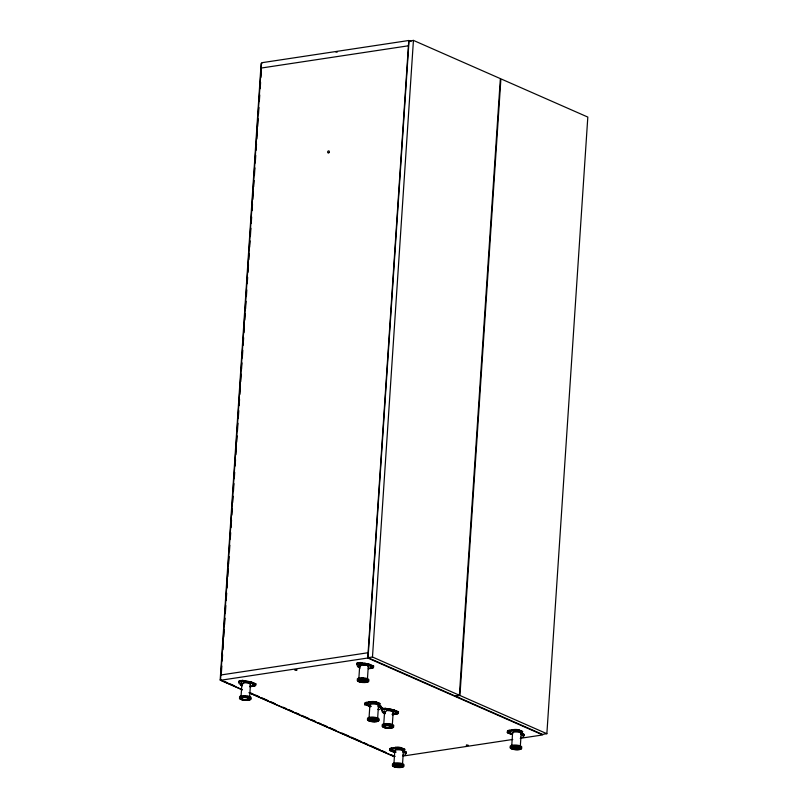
<?xml version="1.0" encoding="UTF-8"?>
<svg xmlns="http://www.w3.org/2000/svg" width="808" height="808" viewBox="0 0 808 808"><rect width="100%" height="100%" fill="white"/><g stroke="black" fill="none" stroke-linecap="round" stroke-linejoin="round"><path stroke-width="1.21" d="M250.793 682.366L248.48 682.356M375.841 702.546L375.387 702.283L378.609 703.707M395.627 752.4L389.567 750.45A5.222 1.475 3.8 0 1 391.597 749.168L395.678 748.663L395.738 748.067A4.919 1.394 3.8 0 1 400.354 748.158L400.697 748.885L399.485 748.804L404.394 750.45L403.657 752.298L406.151 753.48L406.323 752.117L403.445 751.056M511.292 733.169L511.222 734.341L507.363 732.644A5.222 1.475 3.8 0 1 509.383 731.361L513.474 730.856L513.524 730.26A4.919 1.394 3.8 0 1 518.15 730.351L518.494 731.078L517.282 730.998L522.19 732.644L522.231 732.058L519.423 730.826M242.097 689.598L220.18 679.962L261.115 63.63L261.853 63.519M242.38 689.891L220.513 680.275L261.529 62.761L408.767 40.501L411.07 41.521M221.331 673.559L221.836 666.014M222.17 660.984L222.584 654.692M222.927 649.662L223.422 642.118M223.755 637.078L224.26 629.533M224.594 624.503L225.008 618.211M225.341 613.181L225.846 605.636M226.179 600.607L226.684 593.062M227.018 588.032L227.432 581.74M227.765 576.71L228.27 569.155M228.603 564.125L229.108 556.581M229.442 551.551L229.856 545.259M230.27 538.976L230.694 532.684M231.027 527.654L231.532 520.11M231.866 515.07L232.28 508.788M232.694 502.495L233.118 496.203M233.451 491.173L233.946 483.628M234.29 478.599L234.704 472.306M235.118 466.014L235.542 459.732M235.875 454.702L236.37 447.147M236.704 442.117L237.128 435.835M237.461 430.795L237.956 423.251M238.299 418.221L238.794 410.676M239.128 405.646L239.552 399.354M239.885 394.324L240.38 386.779M240.713 381.74L241.218 374.195M241.552 369.165L241.976 362.873M242.309 357.843L242.804 350.298M243.137 345.269L243.642 337.724M243.976 332.684L244.39 326.402M244.814 320.109L245.228 313.817M245.561 308.787L246.066 301.243M246.4 296.213L246.814 289.921M247.238 283.638L247.652 277.346M247.985 272.316L248.49 264.761M248.824 259.732L249.238 253.449M249.662 247.157L250.076 240.865M250.409 235.835L250.914 228.29M251.248 223.261L251.662 216.968M252.076 210.676L252.5 204.394M252.833 199.364L253.328 191.809M253.672 186.779L254.086 180.487M254.419 175.457L254.924 167.912M255.257 162.883L255.752 155.338M256.086 150.308L256.51 144.016M256.843 138.986L257.348 131.441M257.681 126.402L258.176 118.857M258.51 113.827L258.934 107.535M259.348 101.252L259.762 94.96M260.186 88.668L260.6 82.386M260.934 77.346L261.358 71.064M249.753 686.79L253.641 686.204A5.222 1.475 3.8 0 0 255.681 684.921L255.762 683.74C250.531 681.811 244.753 679.912 239.188 680.71L239.34 682.215M239.208 681.871L239.249 681.285L242.168 680.841L245.036 682.548L251.823 683.225L255.681 684.921M239.249 681.285C236.683 686.497 247.298 683.932 243.572 680.7M242.471 685.78L240.542 684.932L240.612 683.75M240.895 684.336L240.855 684.921L241.602 683.073M241.168 681.033L240.744 680.477M241.016 697.011L241.915 683.477M242.764 681.558L242.137 681.427L242.309 680.235M242.319 681.508L242.36 680.922M251.561 682.184L245.289 681.306L245.208 682.487L242.935 681.487L243.006 680.306M245.036 682.548L245.077 681.962L251.692 682.699L251.652 683.285L255.429 685.043A4.919 1.394 3.8 0 1 253.47 686.123L253.51 685.538A4.919 1.394 3.8 0 0 255.469 684.447L252.631 683.114M248.571 682.619L249.823 682.144M249.672 696.375L250.49 684.083M251.823 683.225L251.904 682.043L250.753 682.275M253.662 686.204L253.692 684.81M255.389 684.932L255.429 684.346M368.337 668.751L371.428 668.398A5.222 1.475 3.8 0 0 373.478 667.105L373.559 665.933C368.317 664.004 362.55 662.106 356.974 662.903L357.136 664.408M357.005 664.065L357.045 663.479C368.801 659.106 356.439 672.791 357.045 663.479M360.267 667.964L358.328 667.115L358.409 665.944M358.691 666.529L358.651 667.115L359.388 665.267M358.893 677.973L359.701 665.671M360.105 662.429L360.115 663.701L358.974 662.934M359.964 663.035L360.56 663.752C364.479 665.994 369.569 664.327 373.225 667.236A4.919 1.394 3.8 0 1 371.256 668.317L371.296 667.721A4.919 1.394 3.8 0 0 373.266 666.64L370.418 665.307M373.478 667.105L369.62 665.408L363.004 664.681L360.721 663.681L360.802 662.499M362.832 664.742L360.6 663.156M363.004 664.681C362.913 661.328 370.902 665.176 372.993 666.045A4.606 1.303 3.8 0 1 372.902 666.388M370.912 706.576L364.671 704.707L364.751 703.526A5.222 1.475 3.8 0 1 366.771 702.243L370.7 701.657A5.222 1.475 3.8 0 1 376.033 701.819L379.891 703.515L379.073 706.545L381.346 707.545L378.76 706.556L379.538 704.111L378.76 706.556M520.231 738.33L542.693 734.937L367.751 658.015L408.767 40.501M365.721 703.212A4.919 1.394 3.8 0 0 364.964 704L364.923 704.586A4.919 1.394 3.8 0 1 366.893 703.505L366.943 702.91L370.821 702.324A4.919 1.394 3.8 0 1 375.457 702.405L376.003 702.516M366.367 664.812L368.549 664.6M368.054 657.692L409.02 41.067L413.433 40.4L500.354 78.618L459.388 695.244L454.975 695.91L368.054 657.692L372.478 657.025L459.388 695.244M367.468 678.569L368.286 666.267M368.074 703.808L366.66 703.697L366.822 702.465A4.606 1.303 3.8 0 0 366.529 702.526M369.448 665.479L369.488 664.893L362.863 664.156M369.62 665.408L369.7 664.237L368.468 664.418M368.701 706.333L368.741 705.748L365.004 704.101M371.458 668.398L371.488 667.004M369.074 702.546L368.741 701.95M372.478 657.025L413.433 40.4M369.004 718.484L369.902 704.96M364.671 704.707A5.222 1.475 3.8 0 1 366.701 703.425L370.781 702.91L370.842 702.324M373.185 667.125L373.225 666.539M379.497 704.697L374.589 703.061L375.68 703.212L375.841 702.505M379.821 704.697L375.962 703L376.033 701.819M377.589 719.08L378.477 705.556M379.073 706.545L379.154 705.374L378.548 705.313M381.144 707.747L378.8 705.96M381.255 707.737L381.426 706.374L379.154 705.374M381.871 708.646L381.699 710.02L381.871 708.646C387.446 707.848 393.213 709.757 398.455 711.676L398.374 712.858A5.222 1.475 3.8 0 1 396.354 714.141L392.446 714.726L392.526 713.555M398.374 712.858L394.516 711.161L387.719 710.495L385.497 708.909L381.931 709.222C380.891 718.16 393.799 705.667 382.538 709.273M382.033 710.151L381.931 709.222M385.416 713.686L383.224 712.868L383.305 711.686M383.709 724.948L384.598 711.424A4.303 1.212 3.8 0 0 384.972 711.969M385.456 709.495L384.82 709.363L385.002 708.182M385.012 709.444L385.042 708.858M397.385 712.444A4.606 1.303 3.8 0 0 397.889 711.787C395.799 710.919 387.81 707.071 387.901 710.424L385.618 709.424L385.699 708.252M387.719 710.495L387.759 709.909L394.385 710.646L398.162 712.393A4.919 1.394 3.8 0 1 396.193 713.474L392.304 714.06M389.567 750.45L389.648 749.279A5.222 1.475 3.8 0 1 391.668 747.996L395.597 747.4A5.222 1.475 3.8 0 1 400.93 747.572L404.788 749.269L403.97 752.288L406.242 753.288M395.809 752.329L393.597 752.076L389.86 750.44L389.9 749.854A4.919 1.394 3.8 0 1 389.951 749.38M392.284 725.544L393.183 712.02M393.223 710.697L393.122 710.101M391.668 747.996L391.597 749.168L391.718 748.208A4.606 1.303 3.8 0 0 390.537 748.612M393.142 713.262L394.466 713.262M395.718 748.077L391.84 748.663L391.789 749.248A4.919 1.394 3.8 0 0 389.82 750.329L389.86 750.44M394.385 710.646L394.344 711.232L398.122 712.979A4.919 1.394 3.8 0 1 396.152 714.06L392.264 714.646M394.516 711.161L394.597 709.98L393.446 710.212M393.425 752.147L393.506 750.975M393.597 752.076L393.637 751.49L389.9 749.854M396.142 714.06L396.193 713.474M396.354 714.141L396.425 712.969M393.981 763.005L394.799 750.703M404.717 750.44L400.859 748.743A5.222 1.475 3.8 0 0 395.516 748.572L395.577 747.4L396.304 747.521A4.606 1.303 3.8 0 1 400.293 747.642L400.546 747.693M395.516 748.572L395.597 747.4M398.081 712.868L398.122 712.282M400.859 748.743L400.93 747.572M402.566 763.6L403.374 751.299M403.657 752.298L404.434 749.864L401.637 748.632M403.97 752.288L404.05 751.117M404.394 750.45L404.434 749.864M406.04 753.5L406.323 752.117M459.944 695.486L500.899 78.861L587.82 117.079L546.865 733.704L542.441 734.371L455.53 696.153L459.944 695.486L546.865 733.704M507.363 732.644L507.434 731.472A5.222 1.475 3.8 0 1 509.464 730.19L513.393 729.594A5.222 1.475 3.8 0 1 518.726 729.765L522.584 731.462L521.766 734.482L523.938 735.674L521.453 734.492L522.231 732.058M507.697 732.048L511.434 733.684L511.393 734.27L507.656 732.634L507.697 732.048A4.919 1.394 3.8 0 1 507.858 731.452M509.414 731.361L509.515 730.402A4.606 1.303 3.8 0 0 508.333 730.806M513.514 730.27L509.636 730.856L509.575 731.442A4.919 1.394 3.8 0 0 507.616 732.523L507.656 732.634M511.696 746.42L512.595 732.896M522.503 732.634L518.645 730.937L518.726 729.765M520.352 745.794L521.17 733.492M521.766 734.482L521.847 733.31L521.231 733.25M523.837 735.694L523.756 734.906L521.483 733.906M523.938 735.674L524.119 734.31L521.847 733.31M240.542 684.932L241.279 683.073M358.328 667.115L359.075 665.267M383.224 712.868L383.972 711.02M384.285 711.01L383.548 712.858L383.588 712.272L385.456 713.09M404.121 749.37L401.445 748.087M521.918 731.563L519.241 730.28M521.453 734.492L522.584 731.462L520.796 731.543M239.431 681.366L241.632 682.487M239.33 682.073L239.592 681.558M357.227 663.56L359.429 664.681M357.126 664.267L357.55 663.58M395.051 711.474L396.314 711.737L395.253 711.434M380.619 707.424L382.659 707.717L380.962 707.323M366.196 664.58L367.61 664.338M378.72 704.172L377.296 704.425M335.956 52.126L337.219 52.106M241.188 680.74L242.158 680.801M384.83 709.04L383.729 709.091L384.85 708.747M366.721 703.415L368.024 703.596M253.712 685.033L253.732 685.022A5.222 1.475 3.8 0 0 254.742 684.81M371.508 667.216L371.529 667.216A5.222 1.475 3.8 0 0 372.225 667.085M261.176 68.054L408.414 45.793M220.867 674.983L368.105 652.723M220.18 679.962L220.917 679.851M220.513 680.275L367.751 658.015M242.137 681.427L242.935 681.487M359.924 663.62L360.721 663.681M249.611 686.123L253.49 685.538M368.377 668.165L371.286 667.731M367.135 703.707L367.63 703.526M369.832 705.041L368.61 705.222L368.529 706.404L370.731 706.646M379.891 703.515L375.397 701.9M377.892 709.343C380.043 710.808 382.457 706.849 380.376 706.051M384.82 709.363L385.618 709.424M403.566 749.45L404.788 749.269M402.98 752.147C407.252 749.157 406.656 756.975 402.788 755.086M520.584 737.28C522.756 738.704 525.129 734.836 523.069 733.997M402.94 756.066L512.747 739.461M241.279 681.013L242.137 681.094M369.266 702.485L370.145 702.283L369.165 702.425M395.455 711.373L396.405 711.434M395.566 751.167L394.708 751.087M395.496 711.323L396.253 711.383M359.217 663.186L359.934 663.287M402.849 749.349L403.455 749.41M368.741 705.748L370.943 705.99M393.637 751.49L395.839 751.743M375.76 703.061L375.417 703A4.919 1.394 3.8 0 0 370.801 702.91M518.332 729.887L518.08 729.836A4.606 1.303 3.8 0 0 514.1 729.705L513.373 729.594L513.292 730.775A5.222 1.475 3.8 0 1 518.645 730.937M518.494 731.028L518.11 730.937A4.919 1.394 3.8 0 0 513.494 730.856M400.707 748.834L400.314 748.743A4.919 1.394 3.8 0 0 395.698 748.663M358.54 662.671L359.095 662.913M511.424 729.887L511.979 730.129M371.044 701.819L370.62 702.829A5.222 1.475 3.8 0 1 375.962 703M383.436 708.414L383.871 708.889M252.46 682.578L255.207 683.851A4.606 1.303 3.8 0 1 255.207 683.972M403.697 751.713L405.959 752.713M390.234 749.248L392.941 750.44M224.382 681.366L227.836 682.891M230.149 683.911L234.764 685.931M250.914 693.042L253.217 694.052M255.53 695.062L258.984 696.587M261.297 697.607L268.216 700.647M270.529 701.657L275.144 703.687M283.214 707.242L286.678 708.757M288.981 709.778L293.597 711.808M295.91 712.818L299.364 714.343M301.677 715.353L308.595 718.403M310.898 719.413L315.514 721.443M318.978 722.968L321.281 723.978M323.594 724.998L327.058 726.513M329.361 727.533L336.279 730.573M342.057 733.109L348.975 736.159M351.278 737.169L361.661 741.734M363.974 742.744L367.428 744.269M369.741 745.289L380.124 749.854M382.426 750.864L385.891 752.389M391.658 754.925L395.122 756.44M249.026 692.638L394.385 756.561M249.288 692.931L394.294 756.692M400.495 766.903A3.99 1.131 3.8 0 1 397.102 766.883M395.526 766.56A3.99 1.131 3.8 0 1 394.799 765.025M396.486 764.721A3.99 1.131 3.8 0 1 397.778 764.711M398.667 764.772A3.99 1.131 3.8 0 1 399.94 764.964M402.253 766.408A4.303 1.212 3.8 0 1 401.909 766.651M400.273 767.034A4.303 1.212 3.8 0 1 397.021 766.964M395.324 766.61A4.303 1.212 3.8 0 1 394.829 764.863M396.354 764.631A4.303 1.212 3.8 0 1 397.748 764.62M399.182 764.742A4.303 1.212 3.8 0 1 400.495 764.984M393.163 765.055A5.838 1.646 3.8 0 1 397.718 762.853A5.838 1.646 3.8 0 1 403.626 765.459M395.425 767.004A5.838 1.646 3.8 0 1 394.617 764.166A5.838 1.646 3.8 0 1 403.828 765.731A5.838 1.646 3.8 0 1 396.647 767.216M400.172 763.57A4.303 1.212 3.8 0 1 401.626 764.014M390.062 749.258A4.919 1.394 3.8 0 1 391.819 748.663M395.385 751.389A4.303 1.212 3.8 0 1 398.98 749.784A4.303 1.212 3.8 0 1 402.899 751.793M375.599 721.16A3.99 1.131 3.8 0 1 370.63 720.807M371.165 719.059A4.303 1.212 3.8 0 1 377.488 720.554A4.303 1.212 3.8 0 1 370.943 721.15A4.303 1.212 3.8 0 1 371.165 719.059A3.99 1.131 3.8 0 1 375.043 719.211M376.144 721.17A4.303 1.212 3.8 0 1 370.428 720.867M369.771 720.625A4.303 1.212 3.8 0 1 369.286 720.362M370.63 718.979A4.303 1.212 3.8 0 1 375.599 719.241M367.973 719.13A5.838 1.646 3.8 0 1 373.468 717.14A5.838 1.646 3.8 0 1 378.467 719.857M369.448 720.989A5.838 1.646 3.8 0 1 371.054 718.292A5.838 1.646 3.8 0 1 379.013 720.484A5.838 1.646 3.8 0 1 369.963 721.13M369.731 717.888A4.303 1.212 3.8 0 1 375.69 717.918M376.993 718.393A4.303 1.212 3.8 0 1 377.386 718.665M365.307 703.425A4.606 1.303 3.8 0 1 365.64 702.869M371.771 701.738A4.606 1.303 3.8 0 1 374.185 701.748M365.974 703.122A4.919 1.394 3.8 0 1 366.933 702.91M370.488 705.647A4.303 1.212 3.8 0 1 371.488 704.142A4.303 1.212 3.8 0 1 377.094 704.536A4.303 1.212 3.8 0 1 377.76 706.152M366.549 681.558A3.99 1.131 3.8 0 1 366.317 681.659M361.58 681.79A3.99 1.131 3.8 0 1 359.095 680.801M359.479 680.084A3.99 1.131 3.8 0 1 360.62 679.77M360.964 679.77A4.303 1.212 3.8 0 1 367.286 681.265A4.303 1.212 3.8 0 1 360.742 681.861A4.303 1.212 3.8 0 1 360.964 679.77A3.99 1.131 3.8 0 1 364.852 679.932M367.014 681.508A4.303 1.212 3.8 0 1 366.569 681.72M361.469 681.861A4.303 1.212 3.8 0 1 358.803 680.801M359.207 680.033A4.303 1.212 3.8 0 1 364.994 679.861M361.55 682.184A5.838 1.646 3.8 0 1 357.853 679.599A5.838 1.646 3.8 0 1 366.792 679.649A5.838 1.646 3.8 0 1 366.509 682.215M364.772 682.356A5.838 1.646 3.8 0 1 363.499 682.346M357.54 679.659A5.838 1.646 3.8 0 1 363.6 677.882A5.838 1.646 3.8 0 1 368.266 680.578M360.924 678.316A4.303 1.212 3.8 0 1 363.711 678.336M365.489 678.639A4.303 1.212 3.8 0 1 366.802 679.114M373.559 665.933A5.222 1.475 3.8 0 1 372.801 666.903M361.429 664.843A4.303 1.212 3.8 0 1 366.59 665.156A4.303 1.212 3.8 0 1 368.004 666.65M359.903 666.085A4.303 1.212 3.8 0 1 359.843 665.408M519.534 747.814A3.99 1.131 3.8 0 1 519.201 748.875M517.514 749.178A3.99 1.131 3.8 0 1 515.777 749.168M513.322 748.753A3.99 1.131 3.8 0 1 512.999 748.642M512.706 748.531A3.99 1.131 3.8 0 1 512.585 747.218M513.504 746.996A3.99 1.131 3.8 0 1 517.736 747.158M519.817 747.794A4.303 1.212 3.8 0 1 519.17 749.036M517.645 749.269A4.303 1.212 3.8 0 1 515.767 749.258M513.504 748.905A4.303 1.212 3.8 0 1 512.625 747.057M513.322 746.915A4.303 1.212 3.8 0 1 516.504 746.875M517.433 747.006A4.303 1.212 3.8 0 1 518.292 747.178M510.262 746.693A5.838 1.646 3.8 0 1 516.161 745.077A5.838 1.646 3.8 0 1 521.625 747.481M510.878 748.43A5.838 1.646 3.8 0 1 512.595 746.34A5.838 1.646 3.8 0 1 520.433 747.137A5.838 1.646 3.8 0 1 519.898 749.349M519.403 749.43A5.838 1.646 3.8 0 1 514.433 749.41M513.221 749.198A5.838 1.646 3.8 0 1 511.242 748.602M518.383 745.855A4.303 1.212 3.8 0 1 519.423 746.198M508.01 731.341A4.919 1.394 3.8 0 1 509.616 730.856M512.787 733.31A4.303 1.212 3.8 0 1 517.251 732.008A4.303 1.212 3.8 0 1 520.695 733.987M243.753 699.991A5.838 1.646 3.8 0 1 240.057 697.405A5.838 1.646 3.8 0 1 248.995 697.455A5.838 1.646 3.8 0 1 248.723 700.021M247.591 700.132A5.838 1.646 3.8 0 1 245.046 700.122M239.582 697.274A5.838 1.646 3.8 0 1 245.481 695.668A5.838 1.646 3.8 0 1 250.945 698.072M241.057 696.87A4.303 1.212 3.8 0 1 241.148 696.749M243.561 696.092A4.303 1.212 3.8 0 1 245.43 696.102M247.692 696.445A4.303 1.212 3.8 0 1 249.005 696.92M255.762 683.74A5.222 1.475 3.8 0 1 255.712 684.265M243.632 682.649A4.303 1.212 3.8 0 1 248.975 683.023A4.303 1.212 3.8 0 1 250.015 684.578M241.925 683.619A4.303 1.212 3.8 0 1 242.047 683.215M391.89 726.846A3.99 1.131 3.8 0 1 390.638 727.564M390.294 727.624A3.99 1.131 3.8 0 1 386.901 727.604M386.476 727.533A3.99 1.131 3.8 0 1 385.002 727.17M384.053 726.049A3.99 1.131 3.8 0 1 384.871 725.655M385.891 725.473A3.99 1.131 3.8 0 1 391.345 726.21M392.183 726.735A4.303 1.212 3.8 0 1 391.183 727.553M390.85 727.634A4.303 1.212 3.8 0 1 385.133 727.331M384.204 726.958A4.303 1.212 3.8 0 1 383.982 726.826M383.75 726.008A4.303 1.212 3.8 0 1 384.962 725.503M385.335 725.443A4.303 1.212 3.8 0 1 391.607 726.18M384.143 727.452A5.838 1.646 3.8 0 1 385.749 724.756A5.838 1.646 3.8 0 1 393.708 726.947A5.838 1.646 3.8 0 1 384.669 727.594M382.669 725.594A5.838 1.646 3.8 0 1 388.173 723.604A5.838 1.646 3.8 0 1 393.163 726.321M384.436 724.352A4.303 1.212 3.8 0 1 390.385 724.382M391.425 724.726A4.303 1.212 3.8 0 1 392.082 725.13M398.455 711.676A5.222 1.475 3.8 0 1 397.93 712.555M389.971 710.606A4.303 1.212 3.8 0 1 393.041 712.282M386.719 710.535A4.303 1.212 3.8 0 1 389.022 710.515M252.48 684.124L253.692 684.245L252.48 684.124M294.728 669.761L296.849 669.984L294.728 669.761M366.741 704.202L367.953 704.324L366.781 704.162M370.276 666.317L371.488 666.438L370.276 666.317M391.638 749.945L392.85 750.066L391.678 749.905M395.173 712.06L396.385 712.191L395.213 712.02M466.357 745.229L468.478 745.451L466.357 745.229M509.434 732.139L510.646 732.26L509.474 732.099M328.856 152.732A1.071 0.818 -66.3 0 0 328.977 150.955A1.071 0.818 -66.3 0 0 327.624 152.035A1.071 0.818 -66.3 0 0 328.856 152.732M395.991 766.832A3.99 1.131 3.8 0 0 402.071 766.277A3.99 1.131 3.8 0 0 396.203 764.893A3.99 1.131 3.8 0 0 395.991 766.832M395.839 766.893A4.303 1.212 3.8 0 0 402.384 766.297A4.303 1.212 3.8 0 0 396.061 764.802A4.303 1.212 3.8 0 0 395.839 766.893M395.193 767.156A5.535 1.566 3.8 0 0 403.606 766.388A5.535 1.566 3.8 0 0 395.476 764.459A5.535 1.566 3.8 0 0 395.193 767.156M371.104 721.09A3.99 1.131 3.8 0 0 377.174 720.534A3.99 1.131 3.8 0 0 371.306 719.14A3.99 1.131 3.8 0 0 371.104 721.09M370.296 721.403A5.535 1.566 3.8 0 0 378.71 720.635A5.535 1.566 3.8 0 0 370.579 718.716A5.535 1.566 3.8 0 0 370.296 721.403M360.903 681.8A3.99 1.131 3.8 0 0 366.984 681.245A3.99 1.131 3.8 0 0 361.115 679.861A3.99 1.131 3.8 0 0 360.903 681.8M360.095 682.124A5.535 1.566 3.8 0 0 368.519 681.356A5.535 1.566 3.8 0 0 360.388 679.427A5.535 1.566 3.8 0 0 360.095 682.124M513.787 749.026A3.99 1.131 3.8 0 0 519.867 748.471A3.99 1.131 3.8 0 0 513.999 747.087A3.99 1.131 3.8 0 0 513.787 749.026M513.625 749.087A4.303 1.212 3.8 0 0 520.18 748.491A4.303 1.212 3.8 0 0 513.858 746.996A4.303 1.212 3.8 0 0 513.625 749.087M512.979 749.349A5.535 1.566 3.8 0 0 521.402 748.582A5.535 1.566 3.8 0 0 513.272 746.653A5.535 1.566 3.8 0 0 512.979 749.349M243.117 699.465A3.99 1.131 3.8 0 0 249.197 698.91A3.99 1.131 3.8 0 0 243.329 697.516A3.99 1.131 3.8 0 0 243.117 699.465M242.956 699.526A4.303 1.212 3.8 0 0 249.51 698.93A4.303 1.212 3.8 0 0 243.188 697.435A4.303 1.212 3.8 0 0 242.956 699.526M242.299 699.93A5.535 1.566 3.8 0 0 250.722 699.162A5.535 1.566 3.8 0 0 242.592 697.233A5.535 1.566 3.8 0 0 242.299 699.93M385.8 727.553A3.99 1.131 3.8 0 0 391.88 726.998A3.99 1.131 3.8 0 0 386.012 725.604A3.99 1.131 3.8 0 0 385.8 727.553M385.638 727.614A4.303 1.212 3.8 0 0 392.183 727.018A4.303 1.212 3.8 0 0 385.86 725.523A4.303 1.212 3.8 0 0 385.638 727.614M384.992 727.867A5.535 1.566 3.8 0 0 393.415 727.099A5.535 1.566 3.8 0 0 385.285 725.18A5.535 1.566 3.8 0 0 384.992 727.867"/></g></svg>
